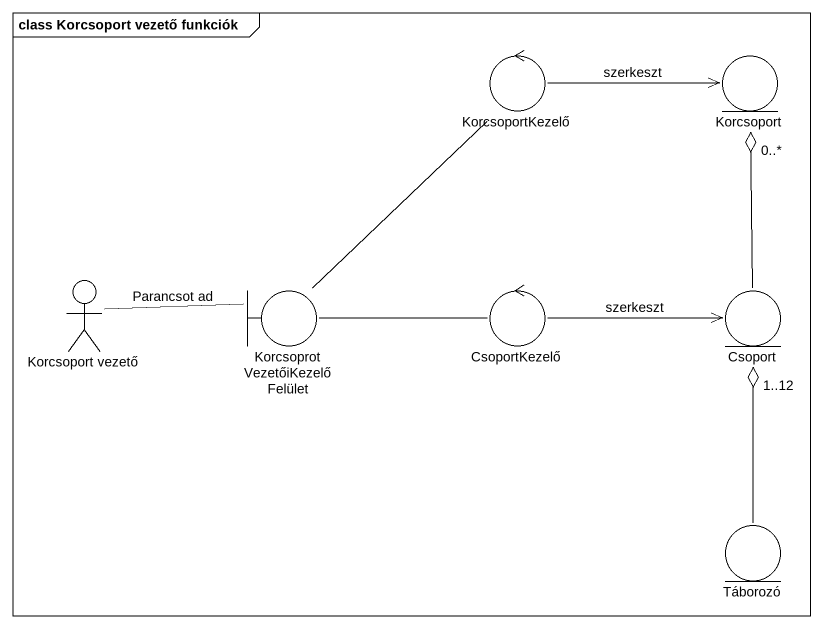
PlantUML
@startuml
mainframe class Korcsoport vezető funkciók
control KorcsoportKezelő
entity Korcsoport
actor "Korcsoport vezető" as Korcsoport_vezető
boundary "KorcsoprotVezetőiKezelőFelület" as KorcsoprotVezetőiKezelőFelül
control CsoportKezelő
entity Csoport
entity Táborozó
KorcsoportKezelő -right-> Korcsoport : szerkeszt
Korcsoport_vezető -right- KorcsoprotVezetőiKezelőFelül : Parancsot ad
KorcsoprotVezetőiKezelőFelül -up- KorcsoportKezelő
KorcsoprotVezetőiKezelőFelül -right- CsoportKezelő
CsoportKezelő -right-> Csoport : szerkeszt
Csoport -up-o "0..*" Korcsoport
Táborozó -up-o "1..12" Csoport
@enduml
